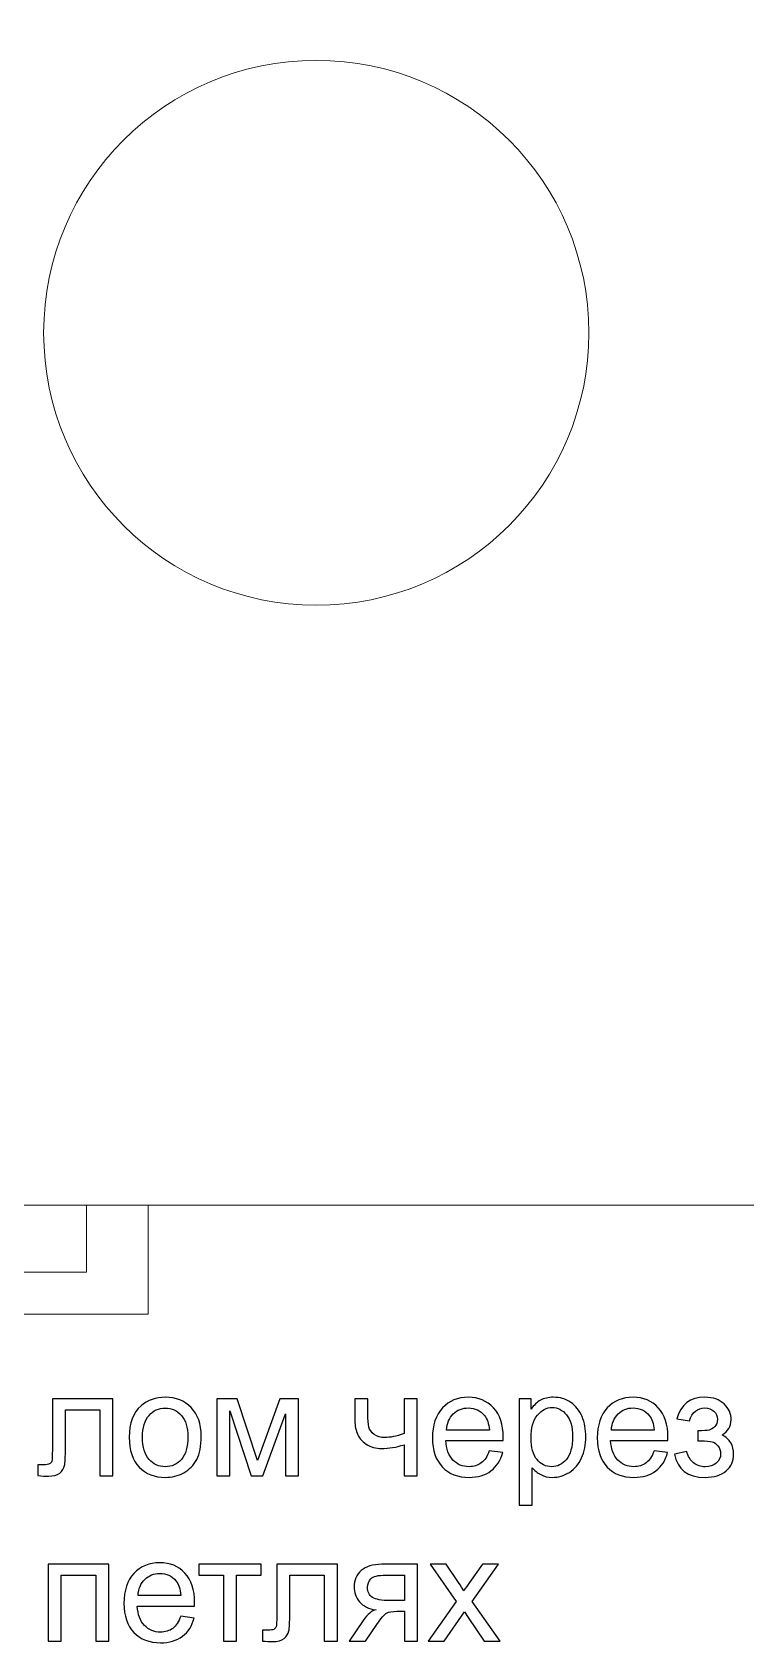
# Model space of a CAD drawing. Header units: millimetres. Extents: x -1744 to 2824, y -3870 to 2862.
# Drawn here: x 1703.7 to 1834.5, y 2138.2 to 2433.8 of the extents above; entities that cross this region are included whole.
import ezdxf

# ---------------------------------------------------------------- set-up
doc = ezdxf.new("R2010")
doc.units = ezdxf.units.MM
doc.header["$MEASUREMENT"] = 0
doc.layers.add('layer 1', color=7, linetype='Continuous')

msp = doc.modelspace()

# ---------------------------------------------------------------- linework, layer by layer
at = {"layer": 'layer 1', "color": 253, "lineweight": 20}
msp.add_lwpolyline([(1514.7007, 2218.5199), (2114.7007, 2218.5199), (2114.7007, 2566.5199), (1514.7007, 2566.5199), (1514.7007, 2218.5199)], close=True, dxfattribs=at)
at = {"layer": 'layer 1', "color": 250, "lineweight": 20}
msp.add_ellipse((1755.773, 2378.6486), major_axis=(0, 50), ratio=1, dxfattribs=at)
at = {"layer": 'layer 1', "color": 251, "lineweight": 20}
msp.add_open_spline([(1604.932, 2218.5199), (1604.932, 2218.5199), (1616.2487, 2218.5199), (1616.2487, 2218.5199), (1616.2487, 2218.5199), (1616.2487, 2218.5199), (1616.2487, 2206.248), (1616.2487, 2206.248), (1616.2487, 2206.248), (1616.2487, 2206.248), (1713.6154, 2206.248), (1713.6154, 2206.248), (1713.6154, 2206.248), (1713.6154, 2206.248), (1713.6154, 2218.5199), (1713.6154, 2218.5199), (1713.6154, 2218.5199), (1713.6154, 2218.5199), (1724.932, 2218.5199), (1724.932, 2218.5199), (1724.932, 2218.5199), (1724.932, 2218.5199), (1724.932, 2198.4869), (1724.932, 2198.4869), (1724.932, 2198.4869), (1724.932, 2198.4869), (1604.932, 2198.4869), (1604.932, 2198.4869), (1604.932, 2198.4869), (1604.932, 2198.4869), (1604.932, 2218.5199), (1604.932, 2218.5199)], degree=3, knots=[0, 0, 0, 0, 0.11111111, 0.11111111, 0.11111111, 0.11111111, 0.22222222, 0.22222222, 0.22222222, 0.22222222, 0.33333333, 0.33333333, 0.33333333, 0.33333333, 0.44444444, 0.44444444, 0.44444444, 0.44444444, 0.55555556, 0.55555556, 0.55555556, 0.55555556, 0.66666667, 0.66666667, 0.66666667, 0.66666667, 0.77777778, 0.77777778, 0.77777778, 0.77777778, 1, 1, 1, 1], dxfattribs=at)
at = {"layer": 'layer 1', "color": 250}
for points, knots in [([(1707.3705, 2182.9623), (1707.3705, 2182.9623), (1718.4857, 2182.9623), (1718.4857, 2182.9623), (1718.4857, 2182.9623), (1718.4857, 2182.9623), (1718.4857, 2168.8712), (1718.4857, 2168.8712), (1718.4857, 2168.8712), (1718.4857, 2168.8712), (1716.0942, 2168.8712), (1716.0942, 2168.8712), (1716.0942, 2168.8712), (1716.0942, 2168.8712), (1716.0942, 2180.9784), (1716.0942, 2180.9784), (1716.0942, 2180.9784), (1716.0942, 2180.9784), (1709.762, 2180.9784), (1709.762, 2180.9784), (1709.762, 2180.9784), (1709.762, 2180.9784), (1709.762, 2173.9623), (1709.762, 2173.9623), (1709.762, 2173.9623), (1709.762, 2172.3272), (1709.7077, 2171.2491), (1709.6035, 2170.7237), (1709.6035, 2170.7237), (1709.4948, 2170.2028), (1709.2049, 2169.7499), (1708.7293, 2169.3604), (1708.7293, 2169.3604), (1708.2492, 2168.9708), (1707.5607, 2168.7761), (1706.6593, 2168.7761), (1706.6593, 2168.7761), (1706.1022, 2168.7761), (1705.459, 2168.8123), (1704.7343, 2168.8802), (1704.7343, 2168.8802), (1704.7343, 2168.8802), (1704.7343, 2170.8687), (1704.7343, 2170.8687), (1704.7343, 2170.8687), (1704.7343, 2170.8687), (1705.7806, 2170.8687), (1705.7806, 2170.8687), (1705.7806, 2170.8687), (1706.2743, 2170.8687), (1706.6276, 2170.9185), (1706.8405, 2171.0227), (1706.8405, 2171.0227), (1707.0534, 2171.1223), (1707.1938, 2171.2854), (1707.2663, 2171.5073), (1707.2663, 2171.5073), (1707.3342, 2171.7293), (1707.3705, 2172.4495), (1707.3705, 2173.6679), (1707.3705, 2173.6679), (1707.3705, 2173.6679), (1707.3705, 2182.9623), (1707.3705, 2182.9623)], [0, 0, 0, 0, 0.05882353, 0.05882353, 0.05882353, 0.05882353, 0.11764706, 0.11764706, 0.11764706, 0.11764706, 0.17647059, 0.17647059, 0.17647059, 0.17647059, 0.23529412, 0.23529412, 0.23529412, 0.23529412, 0.29411765, 0.29411765, 0.29411765, 0.29411765, 0.35294118, 0.35294118, 0.35294118, 0.35294118, 0.41176471, 0.41176471, 0.41176471, 0.41176471, 0.47058824, 0.47058824, 0.47058824, 0.47058824, 0.52941176, 0.52941176, 0.52941176, 0.52941176, 0.58823529, 0.58823529, 0.58823529, 0.58823529, 0.64705882, 0.64705882, 0.64705882, 0.64705882, 0.70588235, 0.70588235, 0.70588235, 0.70588235, 0.76470588, 0.76470588, 0.76470588, 0.76470588, 0.82352941, 0.82352941, 0.82352941, 0.82352941, 0.88235294, 0.88235294, 0.88235294, 0.88235294, 1, 1, 1, 1]), ([(1721.4661, 2175.91), (1721.4661, 2178.5144), (1722.1908, 2180.4439), (1723.6448, 2181.6986), (1723.6448, 2181.6986), (1724.8542, 2182.7404), (1726.3353, 2183.2613), (1728.0791, 2183.2613), (1728.0791, 2183.2613), (1730.0132, 2183.2613), (1731.5985, 2182.6271), (1732.8305, 2181.3589), (1732.8305, 2181.3589), (1734.058, 2180.0952), (1734.674, 2178.3423), (1734.674, 2176.1092), (1734.674, 2176.1092), (1734.674, 2174.2975), (1734.4022, 2172.8752), (1733.8587, 2171.838), (1733.8587, 2171.838), (1733.3152, 2170.8007), (1732.5225, 2169.9945), (1731.4807, 2169.4193), (1731.4807, 2169.4193), (1730.4435, 2168.844), (1729.3066, 2168.5587), (1728.0791, 2168.5587), (1728.0791, 2168.5587), (1726.1043, 2168.5587), (1724.5099, 2169.1882), (1723.2915, 2170.452), (1723.2915, 2170.452), (1722.0731, 2171.7157), (1721.4661, 2173.5365), (1721.4661, 2175.91)], [0, 0, 0, 0, 0.1, 0.1, 0.1, 0.1, 0.2, 0.2, 0.2, 0.2, 0.3, 0.3, 0.3, 0.3, 0.4, 0.4, 0.4, 0.4, 0.5, 0.5, 0.5, 0.5, 0.6, 0.6, 0.6, 0.6, 0.7, 0.7, 0.7, 0.7, 0.8, 0.8, 0.8, 0.8, 1, 1, 1, 1]), ([(1737.5593, 2182.9623), (1737.5593, 2182.9623), (1741.2372, 2182.9623), (1741.2372, 2182.9623), (1741.2372, 2182.9623), (1741.2372, 2182.9623), (1744.9649, 2171.6749), (1744.9649, 2171.6749), (1744.9649, 2171.6749), (1744.9649, 2171.6749), (1749.0913, 2182.9623), (1749.0913, 2182.9623), (1749.0913, 2182.9623), (1749.0913, 2182.9623), (1752.5065, 2182.9623), (1752.5065, 2182.9623), (1752.5065, 2182.9623), (1752.5065, 2182.9623), (1752.5065, 2168.8576), (1752.5065, 2168.8576), (1752.5065, 2168.8576), (1752.5065, 2168.8576), (1750.1149, 2168.8576), (1750.1149, 2168.8576), (1750.1149, 2168.8576), (1750.1149, 2168.8576), (1750.1149, 2180.2129), (1750.1149, 2180.2129), (1750.1149, 2180.2129), (1750.1149, 2180.2129), (1745.9614, 2168.8576), (1745.9614, 2168.8576), (1745.9614, 2168.8576), (1745.9614, 2168.8576), (1743.8235, 2168.8576), (1743.8235, 2168.8576), (1743.8235, 2168.8576), (1743.8235, 2168.8576), (1739.8965, 2180.7565), (1739.8965, 2180.7565), (1739.8965, 2180.7565), (1739.8965, 2180.7565), (1739.8965, 2168.8576), (1739.8965, 2168.8576), (1739.8965, 2168.8576), (1739.8965, 2168.8576), (1737.5593, 2168.8576), (1737.5593, 2168.8576), (1737.5593, 2168.8576), (1737.5593, 2168.8576), (1737.5593, 2182.9623), (1737.5593, 2182.9623)], [0, 0, 0, 0, 0.07142857, 0.07142857, 0.07142857, 0.07142857, 0.14285714, 0.14285714, 0.14285714, 0.14285714, 0.21428571, 0.21428571, 0.21428571, 0.21428571, 0.28571429, 0.28571429, 0.28571429, 0.28571429, 0.35714286, 0.35714286, 0.35714286, 0.35714286, 0.42857143, 0.42857143, 0.42857143, 0.42857143, 0.5, 0.5, 0.5, 0.5, 0.57142857, 0.57142857, 0.57142857, 0.57142857, 0.64285714, 0.64285714, 0.64285714, 0.64285714, 0.71428571, 0.71428571, 0.71428571, 0.71428571, 0.78571429, 0.78571429, 0.78571429, 0.78571429, 0.85714286, 0.85714286, 0.85714286, 0.85714286, 1, 1, 1, 1]), ([(1762.8155, 2182.9623), (1762.8155, 2182.9623), (1765.2071, 2182.9623), (1765.2071, 2182.9623), (1765.2071, 2182.9623), (1765.2071, 2182.9623), (1765.2071, 2180.299), (1765.2071, 2180.299), (1765.2071, 2180.299), (1765.2071, 2179.1485), (1765.275, 2178.3151), (1765.4154, 2177.7987), (1765.4154, 2177.7987), (1765.5513, 2177.2824), (1765.882, 2176.8294), (1766.4074, 2176.4444), (1766.4074, 2176.4444), (1766.9283, 2176.0594), (1767.585, 2175.8692), (1768.3777, 2175.8692), (1768.3777, 2175.8692), (1769.2836, 2175.8692), (1770.4522, 2176.1092), (1771.8925, 2176.5848), (1771.8925, 2176.5848), (1771.8925, 2176.5848), (1771.8925, 2182.9623), (1771.8925, 2182.9623), (1771.8925, 2182.9623), (1771.8925, 2182.9623), (1774.2841, 2182.9623), (1774.2841, 2182.9623), (1774.2841, 2182.9623), (1774.2841, 2182.9623), (1774.2841, 2168.8576), (1774.2841, 2168.8576), (1774.2841, 2168.8576), (1774.2841, 2168.8576), (1771.8925, 2168.8576), (1771.8925, 2168.8576), (1771.8925, 2168.8576), (1771.8925, 2168.8576), (1771.8925, 2174.5511), (1771.8925, 2174.5511), (1771.8925, 2174.5511), (1770.4205, 2174.0891), (1769.0435, 2173.8581), (1767.7662, 2173.8581), (1767.7662, 2173.8581), (1766.6927, 2173.8581), (1765.7461, 2174.1299), (1764.9263, 2174.6734), (1764.9263, 2174.6734), (1764.1064, 2175.2169), (1763.5493, 2175.8828), (1763.2549, 2176.6709), (1763.2549, 2176.6709), (1762.9605, 2177.459), (1762.8155, 2178.3242), (1762.8155, 2179.2708), (1762.8155, 2179.2708), (1762.8155, 2179.2708), (1762.8155, 2182.9623), (1762.8155, 2182.9623)], [0, 0, 0, 0, 0.05882353, 0.05882353, 0.05882353, 0.05882353, 0.11764706, 0.11764706, 0.11764706, 0.11764706, 0.17647059, 0.17647059, 0.17647059, 0.17647059, 0.23529412, 0.23529412, 0.23529412, 0.23529412, 0.29411765, 0.29411765, 0.29411765, 0.29411765, 0.35294118, 0.35294118, 0.35294118, 0.35294118, 0.41176471, 0.41176471, 0.41176471, 0.41176471, 0.47058824, 0.47058824, 0.47058824, 0.47058824, 0.52941176, 0.52941176, 0.52941176, 0.52941176, 0.58823529, 0.58823529, 0.58823529, 0.58823529, 0.64705882, 0.64705882, 0.64705882, 0.64705882, 0.70588235, 0.70588235, 0.70588235, 0.70588235, 0.76470588, 0.76470588, 0.76470588, 0.76470588, 0.82352941, 0.82352941, 0.82352941, 0.82352941, 0.88235294, 0.88235294, 0.88235294, 0.88235294, 1, 1, 1, 1]), ([(1787.492, 2173.4233), (1787.492, 2173.4233), (1789.9651, 2173.0972), (1789.9651, 2173.0972), (1789.9651, 2173.0972), (1789.5801, 2171.6613), (1788.8599, 2170.5426), (1787.8091, 2169.7499), (1787.8091, 2169.7499), (1786.7582, 2168.9572), (1785.4175, 2168.5587), (1783.7824, 2168.5587), (1783.7824, 2168.5587), (1781.726, 2168.5587), (1780.0954, 2169.1928), (1778.8906, 2170.461), (1778.8906, 2170.461), (1777.6858, 2171.7247), (1777.0833, 2173.5048), (1777.0833, 2175.7922), (1777.0833, 2175.7922), (1777.0833, 2178.1566), (1777.6903, 2179.9955), (1778.9087, 2181.3), (1778.9087, 2181.3), (1780.1271, 2182.609), (1781.7079, 2183.2613), (1783.651, 2183.2613), (1783.651, 2183.2613), (1785.5308, 2183.2613), (1787.0662, 2182.6226), (1788.2575, 2181.3408), (1788.2575, 2181.3408), (1789.4487, 2180.0589), (1790.0466, 2178.2562), (1790.0466, 2175.9326), (1790.0466, 2175.9326), (1790.0466, 2175.7922), (1790.0421, 2175.5793), (1790.033, 2175.2985), (1790.033, 2175.2985), (1790.033, 2175.2985), (1779.5292, 2175.2985), (1779.5292, 2175.2985), (1779.5292, 2175.2985), (1779.6198, 2173.7539), (1780.0547, 2172.5672), (1780.8428, 2171.7474), (1780.8428, 2171.7474), (1781.6264, 2170.9276), (1782.6093, 2170.5154), (1783.7824, 2170.5154), (1783.7824, 2170.5154), (1784.6566, 2170.5154), (1785.4039, 2170.7464), (1786.0199, 2171.2084), (1786.0199, 2171.2084), (1786.6405, 2171.6704), (1787.1297, 2172.4087), (1787.492, 2173.4233)], [0, 0, 0, 0, 0.0625, 0.0625, 0.0625, 0.0625, 0.125, 0.125, 0.125, 0.125, 0.1875, 0.1875, 0.1875, 0.1875, 0.25, 0.25, 0.25, 0.25, 0.3125, 0.3125, 0.3125, 0.3125, 0.375, 0.375, 0.375, 0.375, 0.4375, 0.4375, 0.4375, 0.4375, 0.5, 0.5, 0.5, 0.5, 0.5625, 0.5625, 0.5625, 0.5625, 0.625, 0.625, 0.625, 0.625, 0.6875, 0.6875, 0.6875, 0.6875, 0.75, 0.75, 0.75, 0.75, 0.8125, 0.8125, 0.8125, 0.8125, 0.875, 0.875, 0.875, 0.875, 1, 1, 1, 1]), ([(1792.9863, 2163.4494), (1792.9863, 2163.4494), (1792.9863, 2182.9623), (1792.9863, 2182.9623), (1792.9863, 2182.9623), (1792.9863, 2182.9623), (1795.1604, 2182.9623), (1795.1604, 2182.9623), (1795.1604, 2182.9623), (1795.1604, 2182.9623), (1795.1604, 2181.1098), (1795.1604, 2181.1098), (1795.1604, 2181.1098), (1795.6722, 2181.8254), (1796.252, 2182.3644), (1796.8997, 2182.7222), (1796.8997, 2182.7222), (1797.5429, 2183.0801), (1798.3265, 2183.2613), (1799.246, 2183.2613), (1799.246, 2183.2613), (1800.4508, 2183.2613), (1801.5107, 2182.9532), (1802.4302, 2182.3327), (1802.4302, 2182.3327), (1803.3496, 2181.7167), (1804.0426, 2180.8425), (1804.5137, 2179.7192), (1804.5137, 2179.7192), (1804.9802, 2178.5914), (1805.2158, 2177.3594), (1805.2158, 2176.0141), (1805.2158, 2176.0141), (1805.2158, 2174.5783), (1804.9576, 2173.2829), (1804.4412, 2172.1279), (1804.4412, 2172.1279), (1803.9249, 2170.9774), (1803.173, 2170.0941), (1802.1856, 2169.4781), (1802.1856, 2169.4781), (1801.2027, 2168.8667), (1800.1654, 2168.5587), (1799.0784, 2168.5587), (1799.0784, 2168.5587), (1798.2812, 2168.5587), (1797.5655, 2168.7262), (1796.9359, 2169.0614), (1796.9359, 2169.0614), (1796.3018, 2169.3966), (1795.7855, 2169.8178), (1795.3778, 2170.3297), (1795.3778, 2170.3297), (1795.3778, 2170.3297), (1795.3778, 2163.4494), (1795.3778, 2163.4494), (1795.3778, 2163.4494), (1795.3778, 2163.4494), (1792.9863, 2163.4494), (1792.9863, 2163.4494)], [0, 0, 0, 0, 0.0625, 0.0625, 0.0625, 0.0625, 0.125, 0.125, 0.125, 0.125, 0.1875, 0.1875, 0.1875, 0.1875, 0.25, 0.25, 0.25, 0.25, 0.3125, 0.3125, 0.3125, 0.3125, 0.375, 0.375, 0.375, 0.375, 0.4375, 0.4375, 0.4375, 0.4375, 0.5, 0.5, 0.5, 0.5, 0.5625, 0.5625, 0.5625, 0.5625, 0.625, 0.625, 0.625, 0.625, 0.6875, 0.6875, 0.6875, 0.6875, 0.75, 0.75, 0.75, 0.75, 0.8125, 0.8125, 0.8125, 0.8125, 0.875, 0.875, 0.875, 0.875, 1, 1, 1, 1]), ([(1817.7216, 2173.4233), (1817.7216, 2173.4233), (1820.1947, 2173.0972), (1820.1947, 2173.0972), (1820.1947, 2173.0972), (1819.8097, 2171.6613), (1819.0895, 2170.5426), (1818.0387, 2169.7499), (1818.0387, 2169.7499), (1816.9878, 2168.9572), (1815.6471, 2168.5587), (1814.012, 2168.5587), (1814.012, 2168.5587), (1811.9556, 2168.5587), (1810.325, 2169.1928), (1809.1202, 2170.461), (1809.1202, 2170.461), (1807.9154, 2171.7247), (1807.3129, 2173.5048), (1807.3129, 2175.7922), (1807.3129, 2175.7922), (1807.3129, 2178.1566), (1807.9199, 2179.9955), (1809.1383, 2181.3), (1809.1383, 2181.3), (1810.3567, 2182.609), (1811.9375, 2183.2613), (1813.8806, 2183.2613), (1813.8806, 2183.2613), (1815.7604, 2183.2613), (1817.2958, 2182.6226), (1818.4871, 2181.3408), (1818.4871, 2181.3408), (1819.6783, 2180.0589), (1820.2762, 2178.2562), (1820.2762, 2175.9326), (1820.2762, 2175.9326), (1820.2762, 2175.7922), (1820.2717, 2175.5793), (1820.2626, 2175.2985), (1820.2626, 2175.2985), (1820.2626, 2175.2985), (1809.7588, 2175.2985), (1809.7588, 2175.2985), (1809.7588, 2175.2985), (1809.8494, 2173.7539), (1810.2843, 2172.5672), (1811.0724, 2171.7474), (1811.0724, 2171.7474), (1811.856, 2170.9276), (1812.8389, 2170.5154), (1814.012, 2170.5154), (1814.012, 2170.5154), (1814.8862, 2170.5154), (1815.6335, 2170.7464), (1816.2495, 2171.2084), (1816.2495, 2171.2084), (1816.8701, 2171.6704), (1817.3593, 2172.4087), (1817.7216, 2173.4233)], [0, 0, 0, 0, 0.0625, 0.0625, 0.0625, 0.0625, 0.125, 0.125, 0.125, 0.125, 0.1875, 0.1875, 0.1875, 0.1875, 0.25, 0.25, 0.25, 0.25, 0.3125, 0.3125, 0.3125, 0.3125, 0.375, 0.375, 0.375, 0.375, 0.4375, 0.4375, 0.4375, 0.4375, 0.5, 0.5, 0.5, 0.5, 0.5625, 0.5625, 0.5625, 0.5625, 0.625, 0.625, 0.625, 0.625, 0.6875, 0.6875, 0.6875, 0.6875, 0.75, 0.75, 0.75, 0.75, 0.8125, 0.8125, 0.8125, 0.8125, 0.875, 0.875, 0.875, 0.875, 1, 1, 1, 1]), ([(1825.7433, 2175.2441), (1825.7433, 2175.2441), (1825.7433, 2177.1193), (1825.7433, 2177.1193), (1825.7433, 2177.1193), (1826.7488, 2177.1284), (1827.4373, 2177.1691), (1827.7997, 2177.2371), (1827.7997, 2177.2371), (1828.1665, 2177.3096), (1828.5153, 2177.5179), (1828.8414, 2177.8712), (1828.8414, 2177.8712), (1829.1675, 2178.2245), (1829.3306, 2178.6639), (1829.3306, 2179.1938), (1829.3306, 2179.1938), (1829.3306, 2179.8325), (1829.1177, 2180.3488), (1828.6874, 2180.7293), (1828.6874, 2180.7293), (1828.2571, 2181.1143), (1827.7045, 2181.3045), (1827.0206, 2181.3045), (1827.0206, 2181.3045), (1825.6753, 2181.3045), (1824.7332, 2180.5164), (1824.1942, 2178.9402), (1824.1942, 2178.9402), (1824.1942, 2178.9402), (1821.9114, 2179.3206), (1821.9114, 2179.3206), (1821.9114, 2179.3206), (1822.618, 2181.9477), (1824.3301, 2183.2613), (1827.0387, 2183.2613), (1827.0387, 2183.2613), (1828.5425, 2183.2613), (1829.7201, 2182.8536), (1830.5762, 2182.0338), (1830.5762, 2182.0338), (1831.4323, 2181.2139), (1831.858, 2180.2356), (1831.858, 2179.0987), (1831.858, 2179.0987), (1831.858, 2177.9527), (1831.3009, 2177.0378), (1830.1912, 2176.3629), (1830.1912, 2176.3629), (1830.9023, 2175.9824), (1831.4323, 2175.4978), (1831.7901, 2174.9089), (1831.7901, 2174.9089), (1832.1434, 2174.3201), (1832.32, 2173.6226), (1832.32, 2172.8163), (1832.32, 2172.8163), (1832.32, 2171.5526), (1831.858, 2170.529), (1830.9386, 2169.7408), (1830.9386, 2169.7408), (1830.0146, 2168.9527), (1828.7282, 2168.5587), (1827.0704, 2168.5587), (1827.0704, 2168.5587), (1823.8545, 2168.5587), (1821.9884, 2169.9809), (1821.4765, 2172.8254), (1821.4765, 2172.8254), (1821.4765, 2172.8254), (1823.7322, 2173.3146), (1823.7322, 2173.3146), (1823.7322, 2173.3146), (1823.936, 2172.4177), (1824.3482, 2171.7202), (1824.9733, 2171.2265), (1824.9733, 2171.2265), (1825.5983, 2170.7328), (1826.3095, 2170.4882), (1827.1157, 2170.4882), (1827.1157, 2170.4882), (1827.9219, 2170.4882), (1828.5923, 2170.7147), (1829.1268, 2171.1721), (1829.1268, 2171.1721), (1829.6613, 2171.6251), (1829.9285, 2172.2049), (1829.9285, 2172.9115), (1829.9285, 2172.9115), (1829.9285, 2173.4595), (1829.7609, 2173.9351), (1829.4257, 2174.3428), (1829.4257, 2174.3428), (1829.0905, 2174.7504), (1828.7327, 2175.0041), (1828.3522, 2175.1037), (1828.3522, 2175.1037), (1827.9718, 2175.2079), (1827.2833, 2175.2577), (1826.2868, 2175.2577), (1826.2868, 2175.2577), (1826.2053, 2175.2577), (1826.0241, 2175.2532), (1825.7433, 2175.2441)], [0, 0, 0, 0, 0.03703704, 0.03703704, 0.03703704, 0.03703704, 0.07407407, 0.07407407, 0.07407407, 0.07407407, 0.11111111, 0.11111111, 0.11111111, 0.11111111, 0.14814815, 0.14814815, 0.14814815, 0.14814815, 0.18518519, 0.18518519, 0.18518519, 0.18518519, 0.22222222, 0.22222222, 0.22222222, 0.22222222, 0.25925926, 0.25925926, 0.25925926, 0.25925926, 0.2962963, 0.2962963, 0.2962963, 0.2962963, 0.33333333, 0.33333333, 0.33333333, 0.33333333, 0.37037037, 0.37037037, 0.37037037, 0.37037037, 0.40740741, 0.40740741, 0.40740741, 0.40740741, 0.44444444, 0.44444444, 0.44444444, 0.44444444, 0.48148148, 0.48148148, 0.48148148, 0.48148148, 0.51851852, 0.51851852, 0.51851852, 0.51851852, 0.55555556, 0.55555556, 0.55555556, 0.55555556, 0.59259259, 0.59259259, 0.59259259, 0.59259259, 0.62962963, 0.62962963, 0.62962963, 0.62962963, 0.66666667, 0.66666667, 0.66666667, 0.66666667, 0.7037037, 0.7037037, 0.7037037, 0.7037037, 0.74074074, 0.74074074, 0.74074074, 0.74074074, 0.77777778, 0.77777778, 0.77777778, 0.77777778, 0.81481481, 0.81481481, 0.81481481, 0.81481481, 0.85185185, 0.85185185, 0.85185185, 0.85185185, 0.88888889, 0.88888889, 0.88888889, 0.88888889, 0.92592593, 0.92592593, 0.92592593, 0.92592593, 1, 1, 1, 1]), ([(1723.912, 2175.9054), (1723.912, 2174.1027), (1724.3061, 2172.7529), (1725.0942, 2171.8606), (1725.0942, 2171.8606), (1725.8869, 2170.9638), (1726.8788, 2170.5154), (1728.0791, 2170.5154), (1728.0791, 2170.5154), (1729.2658, 2170.5154), (1730.2533, 2170.9638), (1731.0459, 2171.8652), (1731.0459, 2171.8652), (1731.834, 2172.7665), (1732.2281, 2174.1389), (1732.2281, 2175.9824), (1732.2281, 2175.9824), (1732.2281, 2177.7217), (1731.8295, 2179.0398), (1731.0369, 2179.9321), (1731.0369, 2179.9321), (1730.2442, 2180.8289), (1729.2568, 2181.2774), (1728.0791, 2181.2774), (1728.0791, 2181.2774), (1726.8788, 2181.2774), (1725.8869, 2180.8335), (1725.0942, 2179.9412), (1725.0942, 2179.9412), (1724.3061, 2179.0489), (1723.912, 2177.7036), (1723.912, 2175.9054)], [0, 0, 0, 0, 0.11111111, 0.11111111, 0.11111111, 0.11111111, 0.22222222, 0.22222222, 0.22222222, 0.22222222, 0.33333333, 0.33333333, 0.33333333, 0.33333333, 0.44444444, 0.44444444, 0.44444444, 0.44444444, 0.55555556, 0.55555556, 0.55555556, 0.55555556, 0.66666667, 0.66666667, 0.66666667, 0.66666667, 0.77777778, 0.77777778, 0.77777778, 0.77777778, 1, 1, 1, 1]), ([(1779.6651, 2177.2552), (1779.6651, 2177.2552), (1787.5192, 2177.2552), (1787.5192, 2177.2552), (1787.5192, 2177.2552), (1787.415, 2178.4419), (1787.1115, 2179.3297), (1786.6178, 2179.923), (1786.6178, 2179.923), (1785.8614, 2180.8425), (1784.874, 2181.3045), (1783.6646, 2181.3045), (1783.6646, 2181.3045), (1782.5685, 2181.3045), (1781.649, 2180.9376), (1780.9017, 2180.2039), (1780.9017, 2180.2039), (1780.1588, 2179.4701), (1779.7467, 2178.4872), (1779.6651, 2177.2552)], [0, 0, 0, 0, 0.16666667, 0.16666667, 0.16666667, 0.16666667, 0.33333333, 0.33333333, 0.33333333, 0.33333333, 0.5, 0.5, 0.5, 0.5, 0.66666667, 0.66666667, 0.66666667, 0.66666667, 1, 1, 1, 1]), ([(1795.1604, 2175.8239), (1795.1604, 2174.0166), (1795.5273, 2172.6805), (1796.2565, 2171.8153), (1796.2565, 2171.8153), (1796.9903, 2170.9502), (1797.8781, 2170.5154), (1798.9198, 2170.5154), (1798.9198, 2170.5154), (1799.9797, 2170.5154), (1800.8856, 2170.9638), (1801.6375, 2171.8606), (1801.6375, 2171.8606), (1802.3939, 2172.7575), (1802.7699, 2174.1435), (1802.7699, 2176.0232), (1802.7699, 2176.0232), (1802.7699, 2177.8169), (1802.403, 2179.1576), (1801.6647, 2180.0499), (1801.6647, 2180.0499), (1800.9264, 2180.9422), (1800.0477, 2181.3861), (1799.024, 2181.3861), (1799.024, 2181.3861), (1798.0094, 2181.3861), (1797.1126, 2180.9105), (1796.3335, 2179.9638), (1796.3335, 2179.9638), (1795.5499, 2179.0126), (1795.1604, 2177.6357), (1795.1604, 2175.8239)], [0, 0, 0, 0, 0.11111111, 0.11111111, 0.11111111, 0.11111111, 0.22222222, 0.22222222, 0.22222222, 0.22222222, 0.33333333, 0.33333333, 0.33333333, 0.33333333, 0.44444444, 0.44444444, 0.44444444, 0.44444444, 0.55555556, 0.55555556, 0.55555556, 0.55555556, 0.66666667, 0.66666667, 0.66666667, 0.66666667, 0.77777778, 0.77777778, 0.77777778, 0.77777778, 1, 1, 1, 1]), ([(1809.8947, 2177.2552), (1809.8947, 2177.2552), (1817.7488, 2177.2552), (1817.7488, 2177.2552), (1817.7488, 2177.2552), (1817.6446, 2178.4419), (1817.3411, 2179.3297), (1816.8474, 2179.923), (1816.8474, 2179.923), (1816.091, 2180.8425), (1815.1036, 2181.3045), (1813.8942, 2181.3045), (1813.8942, 2181.3045), (1812.7981, 2181.3045), (1811.8786, 2180.9376), (1811.1313, 2180.2039), (1811.1313, 2180.2039), (1810.3884, 2179.4701), (1809.9763, 2178.4872), (1809.8947, 2177.2552)], [0, 0, 0, 0, 0.16666667, 0.16666667, 0.16666667, 0.16666667, 0.33333333, 0.33333333, 0.33333333, 0.33333333, 0.5, 0.5, 0.5, 0.5, 0.66666667, 0.66666667, 0.66666667, 0.66666667, 1, 1, 1, 1]), ([(1706.5734, 2152.6014), (1706.5734, 2152.6014), (1717.7158, 2152.6014), (1717.7158, 2152.6014), (1717.7158, 2152.6014), (1717.7158, 2152.6014), (1717.7158, 2138.4967), (1717.7158, 2138.4967), (1717.7158, 2138.4967), (1717.7158, 2138.4967), (1715.3243, 2138.4967), (1715.3243, 2138.4967), (1715.3243, 2138.4967), (1715.3243, 2138.4967), (1715.3243, 2150.6175), (1715.3243, 2150.6175), (1715.3243, 2150.6175), (1715.3243, 2150.6175), (1708.9649, 2150.6175), (1708.9649, 2150.6175), (1708.9649, 2150.6175), (1708.9649, 2150.6175), (1708.9649, 2138.4967), (1708.9649, 2138.4967), (1708.9649, 2138.4967), (1708.9649, 2138.4967), (1706.5734, 2138.4967), (1706.5734, 2138.4967), (1706.5734, 2138.4967), (1706.5734, 2138.4967), (1706.5734, 2152.6014), (1706.5734, 2152.6014)], [0, 0, 0, 0, 0.11111111, 0.11111111, 0.11111111, 0.11111111, 0.22222222, 0.22222222, 0.22222222, 0.22222222, 0.33333333, 0.33333333, 0.33333333, 0.33333333, 0.44444444, 0.44444444, 0.44444444, 0.44444444, 0.55555556, 0.55555556, 0.55555556, 0.55555556, 0.66666667, 0.66666667, 0.66666667, 0.66666667, 0.77777778, 0.77777778, 0.77777778, 0.77777778, 1, 1, 1, 1]), ([(1730.9101, 2143.0624), (1730.9101, 2143.0624), (1733.3832, 2142.7363), (1733.3832, 2142.7363), (1733.3832, 2142.7363), (1732.9982, 2141.3004), (1732.278, 2140.1817), (1731.2272, 2139.389), (1731.2272, 2139.389), (1730.1763, 2138.5963), (1728.8356, 2138.1978), (1727.2005, 2138.1978), (1727.2005, 2138.1978), (1725.1441, 2138.1978), (1723.5135, 2138.8319), (1722.3087, 2140.1001), (1722.3087, 2140.1001), (1721.1039, 2141.3638), (1720.5014, 2143.1439), (1720.5014, 2145.4313), (1720.5014, 2145.4313), (1720.5014, 2147.7957), (1721.1084, 2149.6346), (1722.3268, 2150.9391), (1722.3268, 2150.9391), (1723.5452, 2152.2481), (1725.126, 2152.9004), (1727.0691, 2152.9004), (1727.0691, 2152.9004), (1728.9489, 2152.9004), (1730.4843, 2152.2617), (1731.6756, 2150.9799), (1731.6756, 2150.9799), (1732.8668, 2149.698), (1733.4647, 2147.8953), (1733.4647, 2145.5717), (1733.4647, 2145.5717), (1733.4647, 2145.4313), (1733.4602, 2145.2184), (1733.4511, 2144.9376), (1733.4511, 2144.9376), (1733.4511, 2144.9376), (1722.9473, 2144.9376), (1722.9473, 2144.9376), (1722.9473, 2144.9376), (1723.0379, 2143.393), (1723.4728, 2142.2063), (1724.2609, 2141.3865), (1724.2609, 2141.3865), (1725.0445, 2140.5667), (1726.0274, 2140.1545), (1727.2005, 2140.1545), (1727.2005, 2140.1545), (1728.0747, 2140.1545), (1728.822, 2140.3855), (1729.438, 2140.8475), (1729.438, 2140.8475), (1730.0586, 2141.3095), (1730.5478, 2142.0478), (1730.9101, 2143.0624)], [0, 0, 0, 0, 0.0625, 0.0625, 0.0625, 0.0625, 0.125, 0.125, 0.125, 0.125, 0.1875, 0.1875, 0.1875, 0.1875, 0.25, 0.25, 0.25, 0.25, 0.3125, 0.3125, 0.3125, 0.3125, 0.375, 0.375, 0.375, 0.375, 0.4375, 0.4375, 0.4375, 0.4375, 0.5, 0.5, 0.5, 0.5, 0.5625, 0.5625, 0.5625, 0.5625, 0.625, 0.625, 0.625, 0.625, 0.6875, 0.6875, 0.6875, 0.6875, 0.75, 0.75, 0.75, 0.75, 0.8125, 0.8125, 0.8125, 0.8125, 0.875, 0.875, 0.875, 0.875, 1, 1, 1, 1]), ([(1734.2528, 2152.6014), (1734.2528, 2152.6014), (1745.667, 2152.6014), (1745.667, 2152.6014), (1745.667, 2152.6014), (1745.667, 2152.6014), (1745.667, 2150.6175), (1745.667, 2150.6175), (1745.667, 2150.6175), (1745.667, 2150.6175), (1741.1557, 2150.6175), (1741.1557, 2150.6175), (1741.1557, 2150.6175), (1741.1557, 2150.6175), (1741.1557, 2138.4967), (1741.1557, 2138.4967), (1741.1557, 2138.4967), (1741.1557, 2138.4967), (1738.7642, 2138.4967), (1738.7642, 2138.4967), (1738.7642, 2138.4967), (1738.7642, 2138.4967), (1738.7642, 2150.6175), (1738.7642, 2150.6175), (1738.7642, 2150.6175), (1738.7642, 2150.6175), (1734.2528, 2150.6175), (1734.2528, 2150.6175), (1734.2528, 2150.6175), (1734.2528, 2150.6175), (1734.2528, 2152.6014), (1734.2528, 2152.6014)], [0, 0, 0, 0, 0.11111111, 0.11111111, 0.11111111, 0.11111111, 0.22222222, 0.22222222, 0.22222222, 0.22222222, 0.33333333, 0.33333333, 0.33333333, 0.33333333, 0.44444444, 0.44444444, 0.44444444, 0.44444444, 0.55555556, 0.55555556, 0.55555556, 0.55555556, 0.66666667, 0.66666667, 0.66666667, 0.66666667, 0.77777778, 0.77777778, 0.77777778, 0.77777778, 1, 1, 1, 1]), ([(1748.5206, 2152.6014), (1748.5206, 2152.6014), (1759.6358, 2152.6014), (1759.6358, 2152.6014), (1759.6358, 2152.6014), (1759.6358, 2152.6014), (1759.6358, 2138.5103), (1759.6358, 2138.5103), (1759.6358, 2138.5103), (1759.6358, 2138.5103), (1757.2443, 2138.5103), (1757.2443, 2138.5103), (1757.2443, 2138.5103), (1757.2443, 2138.5103), (1757.2443, 2150.6175), (1757.2443, 2150.6175), (1757.2443, 2150.6175), (1757.2443, 2150.6175), (1750.9121, 2150.6175), (1750.9121, 2150.6175), (1750.9121, 2150.6175), (1750.9121, 2150.6175), (1750.9121, 2143.6014), (1750.9121, 2143.6014), (1750.9121, 2143.6014), (1750.9121, 2141.9663), (1750.8578, 2140.8882), (1750.7536, 2140.3628), (1750.7536, 2140.3628), (1750.6449, 2139.8419), (1750.355, 2139.389), (1749.8794, 2138.9995), (1749.8794, 2138.9995), (1749.3993, 2138.6099), (1748.7108, 2138.4152), (1747.8094, 2138.4152), (1747.8094, 2138.4152), (1747.2523, 2138.4152), (1746.6091, 2138.4514), (1745.8844, 2138.5193), (1745.8844, 2138.5193), (1745.8844, 2138.5193), (1745.8844, 2140.5078), (1745.8844, 2140.5078), (1745.8844, 2140.5078), (1745.8844, 2140.5078), (1746.9307, 2140.5078), (1746.9307, 2140.5078), (1746.9307, 2140.5078), (1747.4244, 2140.5078), (1747.7777, 2140.5576), (1747.9906, 2140.6618), (1747.9906, 2140.6618), (1748.2035, 2140.7614), (1748.3439, 2140.9245), (1748.4164, 2141.1464), (1748.4164, 2141.1464), (1748.4843, 2141.3684), (1748.5206, 2142.0886), (1748.5206, 2143.307), (1748.5206, 2143.307), (1748.5206, 2143.307), (1748.5206, 2152.6014), (1748.5206, 2152.6014)], [0, 0, 0, 0, 0.05882353, 0.05882353, 0.05882353, 0.05882353, 0.11764706, 0.11764706, 0.11764706, 0.11764706, 0.17647059, 0.17647059, 0.17647059, 0.17647059, 0.23529412, 0.23529412, 0.23529412, 0.23529412, 0.29411765, 0.29411765, 0.29411765, 0.29411765, 0.35294118, 0.35294118, 0.35294118, 0.35294118, 0.41176471, 0.41176471, 0.41176471, 0.41176471, 0.47058824, 0.47058824, 0.47058824, 0.47058824, 0.52941176, 0.52941176, 0.52941176, 0.52941176, 0.58823529, 0.58823529, 0.58823529, 0.58823529, 0.64705882, 0.64705882, 0.64705882, 0.64705882, 0.70588235, 0.70588235, 0.70588235, 0.70588235, 0.76470588, 0.76470588, 0.76470588, 0.76470588, 0.82352941, 0.82352941, 0.82352941, 0.82352941, 0.88235294, 0.88235294, 0.88235294, 0.88235294, 1, 1, 1, 1]), ([(1774.3248, 2152.6014), (1774.3248, 2152.6014), (1774.3248, 2138.4967), (1774.3248, 2138.4967), (1774.3248, 2138.4967), (1774.3248, 2138.4967), (1771.9333, 2138.4967), (1771.9333, 2138.4967), (1771.9333, 2138.4967), (1771.9333, 2138.4967), (1771.9333, 2143.9864), (1771.9333, 2143.9864), (1771.9333, 2143.9864), (1771.9333, 2143.9864), (1770.5563, 2143.9864), (1770.5563, 2143.9864), (1770.5563, 2143.9864), (1769.7184, 2143.9864), (1769.0933, 2143.8777), (1768.6811, 2143.6557), (1768.6811, 2143.6557), (1768.269, 2143.4338), (1767.6665, 2142.7408), (1766.8739, 2141.5677), (1766.8739, 2141.5677), (1766.8739, 2141.5677), (1764.7722, 2138.4967), (1764.7722, 2138.4967), (1764.7722, 2138.4967), (1764.7722, 2138.4967), (1761.81, 2138.4967), (1761.81, 2138.4967), (1761.81, 2138.4967), (1761.81, 2138.4967), (1764.3917, 2142.2833), (1764.3917, 2142.2833), (1764.3917, 2142.2833), (1765.1799, 2143.4429), (1765.968, 2144.0951), (1766.7516, 2144.2446), (1766.7516, 2144.2446), (1765.3882, 2144.4303), (1764.3736, 2144.924), (1763.7123, 2145.7212), (1763.7123, 2145.7212), (1763.051, 2146.5184), (1762.7204, 2147.4378), (1762.7204, 2148.4751), (1762.7204, 2148.4751), (1762.7204, 2149.7026), (1763.1507, 2150.6945), (1764.0158, 2151.4555), (1764.0158, 2151.4555), (1764.8809, 2152.2209), (1766.1356, 2152.6014), (1767.7752, 2152.6014), (1767.7752, 2152.6014), (1767.7752, 2152.6014), (1774.3248, 2152.6014), (1774.3248, 2152.6014)], [0, 0, 0, 0, 0.0625, 0.0625, 0.0625, 0.0625, 0.125, 0.125, 0.125, 0.125, 0.1875, 0.1875, 0.1875, 0.1875, 0.25, 0.25, 0.25, 0.25, 0.3125, 0.3125, 0.3125, 0.3125, 0.375, 0.375, 0.375, 0.375, 0.4375, 0.4375, 0.4375, 0.4375, 0.5, 0.5, 0.5, 0.5, 0.5625, 0.5625, 0.5625, 0.5625, 0.625, 0.625, 0.625, 0.625, 0.6875, 0.6875, 0.6875, 0.6875, 0.75, 0.75, 0.75, 0.75, 0.8125, 0.8125, 0.8125, 0.8125, 0.875, 0.875, 0.875, 0.875, 1, 1, 1, 1]), ([(1776.2952, 2138.4967), (1776.2952, 2138.4967), (1781.4451, 2145.8027), (1781.4451, 2145.8027), (1781.4451, 2145.8027), (1781.4451, 2145.8027), (1776.6756, 2152.6014), (1776.6756, 2152.6014), (1776.6756, 2152.6014), (1776.6756, 2152.6014), (1779.6152, 2152.6014), (1779.6152, 2152.6014), (1779.6152, 2152.6014), (1779.6152, 2152.6014), (1781.8437, 2149.2723), (1781.8437, 2149.2723), (1781.8437, 2149.2723), (1782.2559, 2148.6472), (1782.582, 2148.1399), (1782.813, 2147.7413), (1782.813, 2147.7413), (1783.2162, 2148.3075), (1783.574, 2148.8193), (1783.8956, 2149.2768), (1783.8956, 2149.2768), (1783.8956, 2149.2768), (1786.2418, 2152.6014), (1786.2418, 2152.6014), (1786.2418, 2152.6014), (1786.2418, 2152.6014), (1789.1633, 2152.6014), (1789.1633, 2152.6014), (1789.1633, 2152.6014), (1789.1633, 2152.6014), (1784.3666, 2145.8027), (1784.3666, 2145.8027), (1784.3666, 2145.8027), (1784.3666, 2145.8027), (1789.4759, 2138.4967), (1789.4759, 2138.4967), (1789.4759, 2138.4967), (1789.4759, 2138.4967), (1786.568, 2138.4967), (1786.568, 2138.4967), (1786.568, 2138.4967), (1786.568, 2138.4967), (1783.651, 2142.845), (1783.651, 2142.845), (1783.651, 2142.845), (1783.651, 2142.845), (1782.9852, 2143.8913), (1782.9852, 2143.8913), (1782.9852, 2143.8913), (1782.9852, 2143.8913), (1779.2167, 2138.4967), (1779.2167, 2138.4967), (1779.2167, 2138.4967), (1779.2167, 2138.4967), (1776.2952, 2138.4967), (1776.2952, 2138.4967)], [0, 0, 0, 0, 0.0625, 0.0625, 0.0625, 0.0625, 0.125, 0.125, 0.125, 0.125, 0.1875, 0.1875, 0.1875, 0.1875, 0.25, 0.25, 0.25, 0.25, 0.3125, 0.3125, 0.3125, 0.3125, 0.375, 0.375, 0.375, 0.375, 0.4375, 0.4375, 0.4375, 0.4375, 0.5, 0.5, 0.5, 0.5, 0.5625, 0.5625, 0.5625, 0.5625, 0.625, 0.625, 0.625, 0.625, 0.6875, 0.6875, 0.6875, 0.6875, 0.75, 0.75, 0.75, 0.75, 0.8125, 0.8125, 0.8125, 0.8125, 0.875, 0.875, 0.875, 0.875, 1, 1, 1, 1]), ([(1723.0832, 2146.8943), (1723.0832, 2146.8943), (1730.9373, 2146.8943), (1730.9373, 2146.8943), (1730.9373, 2146.8943), (1730.8331, 2148.081), (1730.5296, 2148.9688), (1730.0359, 2149.5621), (1730.0359, 2149.5621), (1729.2795, 2150.4816), (1728.2921, 2150.9436), (1727.0827, 2150.9436), (1727.0827, 2150.9436), (1725.9866, 2150.9436), (1725.0671, 2150.5767), (1724.3198, 2149.843), (1724.3198, 2149.843), (1723.5769, 2149.1092), (1723.1648, 2148.1263), (1723.0832, 2146.8943)], [0, 0, 0, 0, 0.16666667, 0.16666667, 0.16666667, 0.16666667, 0.33333333, 0.33333333, 0.33333333, 0.33333333, 0.5, 0.5, 0.5, 0.5, 0.66666667, 0.66666667, 0.66666667, 0.66666667, 1, 1, 1, 1]), ([(1771.9333, 2150.6175), (1771.9333, 2150.6175), (1768.5362, 2150.6175), (1768.5362, 2150.6175), (1768.5362, 2150.6175), (1767.1139, 2150.6175), (1766.1945, 2150.3956), (1765.7823, 2149.9517), (1765.7823, 2149.9517), (1765.3701, 2149.5078), (1765.1663, 2148.9869), (1765.1663, 2148.3935), (1765.1663, 2148.3935), (1765.1663, 2147.5511), (1765.4698, 2146.9305), (1766.0767, 2146.5365), (1766.0767, 2146.5365), (1766.6791, 2146.1424), (1767.7526, 2145.9431), (1769.2926, 2145.9431), (1769.2926, 2145.9431), (1769.2926, 2145.9431), (1771.9333, 2145.9431), (1771.9333, 2145.9431), (1771.9333, 2145.9431), (1771.9333, 2145.9431), (1771.9333, 2150.6175), (1771.9333, 2150.6175)], [0, 0, 0, 0, 0.125, 0.125, 0.125, 0.125, 0.25, 0.25, 0.25, 0.25, 0.375, 0.375, 0.375, 0.375, 0.5, 0.5, 0.5, 0.5, 0.625, 0.625, 0.625, 0.625, 0.75, 0.75, 0.75, 0.75, 1, 1, 1, 1])]:
    msp.add_open_spline(points, degree=3, knots=knots, dxfattribs=at)

doc.saveas('drawing.dxf')
